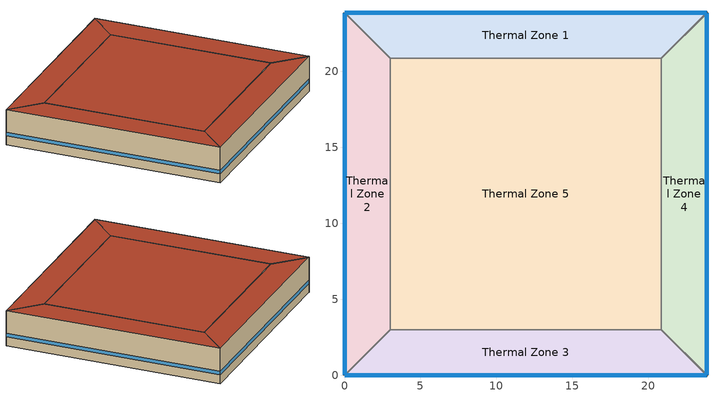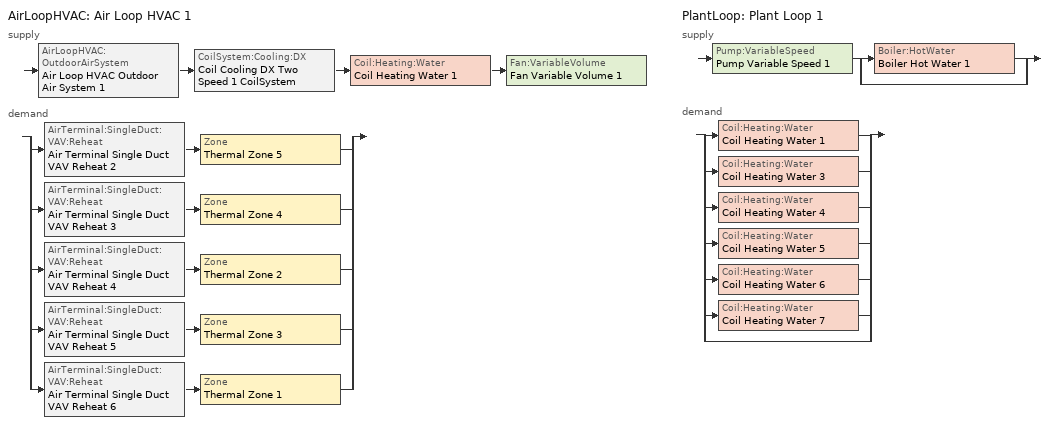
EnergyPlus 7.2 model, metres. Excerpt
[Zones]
Thermal Zone 5
 floor ground (000_ExtSlabCarpet_4in_ClimateZone 1-8): 3,3 3,20.85 20.85,20.85 20.85,3 z0
 wall to Thermal Zone 4 (000_Interior Wall): 20.85,3 20.85,20.85 z0:4
 wall to Thermal Zone 2 (000_Interior Wall): 3,20.85 3,3 z0:4
 wall to Thermal Zone 1 (000_Interior Wall): 20.85,20.85 3,20.85 z0:4
 wall to Thermal Zone 3 (000_Interior Wall): 3,3 20.85,3 z0:4
 roof outside (ASHRAE_189.1-2009_ExtRoof_IEAD_ClimateZone 2-5): 20.85,3 20.85,20.85 3,20.85 3,3 z4
Thermal Zone 4
 floor ground (000_ExtSlabCarpet_4in_ClimateZone 1-8): 23.85,23.85 23.85,0 20.85,3 20.85,20.85 z0
 wall outside (ASHRAE_189.1-2009_ExtWall_SteelFrame_ClimateZone 4-8): 23.85,0 23.85,23.85 z0:4
 wall to Thermal Zone 3 (000_Interior Wall): 20.85,3 23.85,0 z0:4
 wall to Thermal Zone 1 (000_Interior Wall): 23.85,23.85 20.85,20.85 z0:4
 window (ASHRAE_189.1-2009_ExtWindow_ClimateZone 4-5): 23.85,0.03 23.85,23.83 z1:1.4
 roof outside (ASHRAE_189.1-2009_ExtRoof_IEAD_ClimateZone 2-5): 20.85,20.85 20.85,3 23.85,0 23.85,23.85 z4
Thermal Zone 1
 floor ground (000_ExtSlabCarpet_4in_ClimateZone 1-8): 0,23.85 23.85,23.85 20.85,20.85 3,20.85 z0
 wall outside (ASHRAE_189.1-2009_ExtWall_SteelFrame_ClimateZone 4-8): 23.85,23.85 0,23.85 z0:4
 wall to Thermal Zone 2 (000_Interior Wall): 0,23.85 3,20.85 z0:4
 window (ASHRAE_189.1-2009_ExtWindow_ClimateZone 4-5): 23.83,23.85 0.03,23.85 z1:1.4
 roof outside (ASHRAE_189.1-2009_ExtRoof_IEAD_ClimateZone 2-5): 3,20.85 20.85,20.85 23.85,23.85 0,23.85 z4
Thermal Zone 2
 floor ground (000_ExtSlabCarpet_4in_ClimateZone 1-8): 0,0 0,23.85 3,20.85 3,3 z0
 wall outside (ASHRAE_189.1-2009_ExtWall_SteelFrame_ClimateZone 4-8): 0,23.85 0,0 z0:4
 wall to Thermal Zone 3 (000_Interior Wall): 0,0 3,3 z0:4
 window (ASHRAE_189.1-2009_ExtWindow_ClimateZone 4-5): 0,23.83 0,0.03 z1:1.4
 roof outside (ASHRAE_189.1-2009_ExtRoof_IEAD_ClimateZone 2-5): 3,3 3,20.85 0,23.85 0,0 z4
Thermal Zone 3
 floor ground (000_ExtSlabCarpet_4in_ClimateZone 1-8): 23.85,0 0,0 3,3 20.85,3 z0
 wall outside (ASHRAE_189.1-2009_ExtWall_SteelFrame_ClimateZone 4-8): 0,0 23.85,0 z0:4
 window (ASHRAE_189.1-2009_ExtWindow_ClimateZone 4-5): 0.03,0 23.83,0 z1:1.4
 roof outside (ASHRAE_189.1-2009_ExtRoof_IEAD_ClimateZone 2-5): 20.85,3 3,3 0,0 23.85,0 z4
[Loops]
AirLoopHVAC 'Air Loop HVAC 1'
 supply: AirLoopHVAC:OutdoorAirSystem 'Air Loop HVAC Outdoor Air System 1' > CoilSystem:Cooling:DX 'Coil Cooling DX Two Speed 1 CoilSystem' > Coil:Heating:Water 'Coil Heating Water 1' > Fan:VariableVolume 'Fan Variable Volume 1'
 demand: split
  | AirTerminal:SingleDuct:VAV:Reheat 'Air Terminal Single Duct VAV Reheat 2' > Zone 'Thermal Zone 5'
  | AirTerminal:SingleDuct:VAV:Reheat 'Air Terminal Single Duct VAV Reheat 3' > Zone 'Thermal Zone 4'
  | AirTerminal:SingleDuct:VAV:Reheat 'Air Terminal Single Duct VAV Reheat 4' > Zone 'Thermal Zone 2'
  | AirTerminal:SingleDuct:VAV:Reheat 'Air Terminal Single Duct VAV Reheat 5' > Zone 'Thermal Zone 3'
  | AirTerminal:SingleDuct:VAV:Reheat 'Air Terminal Single Duct VAV Reheat 6' > Zone 'Thermal Zone 1'
PlantLoop 'Plant Loop 1'
 supply: Pump:VariableSpeed 'Pump Variable Speed 1' > split
  | Boiler:HotWater 'Boiler Hot Water 1'
  | bypass
 demand: split
  | Coil:Heating:Water 'Coil Heating Water 1'
  | Coil:Heating:Water 'Coil Heating Water 3'
  | Coil:Heating:Water 'Coil Heating Water 4'
  | Coil:Heating:Water 'Coil Heating Water 5'
  | Coil:Heating:Water 'Coil Heating Water 6'
  | Coil:Heating:Water 'Coil Heating Water 7'
  | bypass
[Site:Location]
Fairbanks/Int'l Airpor_AK_USA Design_Conditions: Latitude {deg}=64.82; Longitude {deg}=-147.87; Time Zone {hr}=-9; Elevation {m}=138
[SizingPeriod:DesignDay] Day of Month=21; Dry-Bulb Temperature Range Modifier Type=DefaultMultipliers; Barometric Pressure {Pa}=99678; Rain Indicator=No; Snow Indicator=No; Daylight Saving Time Indicator=No
Name | Month | Day Type | Maximum Dry-Bulb Temperature {C} | Daily Dry-Bulb Temperature Range {deltaC} | Humidity Condition Type | Wetbulb or DewPoint at Maximum Dry-Bulb {C} | Wind Speed {m/s} | Wind Direction {deg} | Solar Model Indicator | ASHRAE Clear Sky Optical Depth for Beam Irradiance (taub) | ASHRAE Clear Sky Optical Depth for Diffuse Irradiance (taud) | Sky Clearness
Fairbanks/Int'l Airpor Ann Clg 2% Condns DB=>MWB | 7 | SummerDesignDay | 23.7 | 10.2 | Wetbulb | 14.7 | 3.1 | 180 | ASHRAETau | 0.387 | 2.212
Fairbanks/Int'l Airpor Ann Clg .4% Condns DP=>MDB | 7 | SummerDesignDay | 18.4 | 10.2 | Dewpoint | 14.7 | 3.1 | 180 | ASHRAETau | 0.387 | 2.212
Fairbanks/Int'l Airpor Ann Clg .4% Condns WB=>MDB | 7 | SummerDesignDay | 24.7 | 10.2 | Wetbulb | 17.2 | 3.1 | 180 | ASHRAETau | 0.387 | 2.212
Fairbanks/Int'l Airpor Ann Htg Wind 99% Condns WS=>MCDB | 1 | WinterDesignDay | -13.9 | 0 | Wetbulb | -13.9 | 7.5 | 20 | ASHRAEClearSky |  |  | 0
[Building]
Building 1
[Material] Thermal Absorptance=0.9
Name | Roughness | Thickness {m} | Conductivity {W/m-K} | Density {kg/m3} | Specific Heat {J/kg-K} | Solar Absorptance | Visible Absorptance
Wall Insulation [39] | MediumRough | 0.1184 | 0.045 | 265 | 836.8 | 0.7 | 0.7
MAT-CC05 4 HW CONCRETE | Rough | 0.1016 | 1.311 | 2240 | 836.8 | 0.7 | 0.7
Roof Membrane | VeryRough | 0.0095 | 0.16 | 1121.29 | 1460 | 0.7 | 0.7
Roof Insulation [21] | MediumRough | 0.2105 | 0.049 | 265 | 836.8 | 0.7 | 0.7
Metal Decking | MediumSmooth | 0.0015 | 45.006 | 7680 | 418.4 | 0.7 | 0.3
1/2IN Gypsum | Smooth | 0.0127 | 0.16 | 784.9 | 830 | 0.92 | 0.92
000_G01a 19mm gypsum board | MediumSmooth | 0.019 | 0.16 | 800 | 1090 | 0.7 | 0.7
[Material:AirGap]
000_F04 Wall air space resistance: Thermal Resistance {m2-K/W}=0.15
[Material:NoMass] Thermal Absorptance=0.9; Solar Absorptance=0.7
Name | Roughness | Thermal Resistance {m2-K/W} | Visible Absorptance
MAT-SHEATH | Rough | 0.3626 | 0.7
CP02 CARPET PAD | VeryRough | 0.2165 | 0.8
[WindowMaterial:Glazing]
Theoretical Glass [207]: Optical Data Type=SpectralAverage; Thickness {m}=0.003; Solar Transmittance at Normal Incidence=0.3311; Front Side Solar Reflectance at Normal Incidence=0.6189; Back Side Solar Reflectance at Normal Incidence=0.6189; Visible Transmittance at Normal Incidence=0.44; Front Side Visible Reflectance at Normal Incidence=0.51; Back Side Visible Reflectance at Normal Incidence=0.51; Infrared Transmittance at Normal Incidence=0; Front Side Infrared Hemispherical Emissivity=0.9; Back Side Infrared Hemispherical Emissivity=0.9; Conductivity {W/m-K}=0.0133; Dirt Correction Factor for Solar and Visible Transmittance=1; Solar Diffusing=No
[Construction]
ASHRAE_189.1-2009_ExtWindow_ClimateZone 4-5: Theoretical Glass [207]
000_ExtSlabCarpet_4in_ClimateZone 1-8: MAT-CC05 4 HW CONCRETE, CP02 CARPET PAD
ASHRAE_189.1-2009_ExtRoof_IEAD_ClimateZone 2-5: Roof Membrane, Roof Insulation [21], Metal Decking
000_Interior Wall: 000_G01a 19mm gypsum board, 000_F04 Wall air space resistance, 000_G01a 19mm gypsum board
ASHRAE_189.1-2009_ExtWall_SteelFrame_ClimateZone 4-8: MAT-SHEATH, Wall Insulation [39], 1/2IN Gypsum
[AirLoopHVAC]
Air Loop HVAC 1: Design Supply Air Flow Rate {m3/s}=AutoSize
[Sizing:System]
Air Loop HVAC 1: Type of Load to Size On=Sensible; Design Outdoor Air Flow Rate {m3/s}=Autosize; Minimum System Air Flow Ratio=0.3; Preheat Design Temperature {C}=7; Preheat Design Humidity Ratio {kgWater/kgDryAir}=0.008; Precool Design Temperature {C}=12.8; Precool Design Humidity Ratio {kgWater/kgDryAir}=0.008; Central Cooling Design Supply Air Temperature {C}=12.8; Central Heating Design Supply Air Temperature {C}=12.8; Sizing Option=NonCoincident; 100% Outdoor Air in Cooling=Yes; 100% Outdoor Air in Heating=Yes; Central Cooling Design Supply Air Humidity Ratio {kgWater/kgDryAir}=0.0085; Central Heating Design Supply Air Humidity Ratio {kgWater/kgDryAir}=0.008; Cooling Design Air Flow Method=DesignDay; Cooling Design Air Flow Rate {m3/s}=0; Heating Design Air Flow Method=DesignDay; Heating Design Air Flow Rate {m3/s}=0; System Outdoor Air Method=ZoneSum
[Controller:WaterCoil]
Controller Water Coil 1: Control Variable=Temperature; Action=Normal; Actuator Variable=Flow; Controller Convergence Tolerance {deltaC}=Autosize; Maximum Actuated Flow {m3/s}=Autosize; Minimum Actuated Flow {m3/s}=1e-07
[AvailabilityManager:Scheduled]
Name | Schedule
AvailabilityManager:Scheduled {c06b2b2f-2ea1-4a5a-815a-43809f53092f} | Schedule:Compact {2cc165e6-1578-482c-9b17-338f5d3689d9}
AvailabilityManager:Scheduled {a5c3c5cd-4e27-4dd4-a8b3-b4ebb8096950} | Schedule:Compact {1a29f639-9f90-4b15-ab3d-8ace53a883cf}
[Controller:OutdoorAir]
Controller Outdoor Air 1: Minimum Outdoor Air Flow Rate {m3/s}=Autosize; Maximum Outdoor Air Flow Rate {m3/s}=Autosize; Economizer Control Type=FixedDryBulb; Economizer Control Action Type=ModulateFlow; Economizer Maximum Limit Dry-Bulb Temperature {C}=30; Economizer Maximum Limit Enthalpy {J/kg}=64000; Economizer Minimum Limit Dry-Bulb Temperature {C}=-100; Lockout Type=NoLockout; Minimum Limit Type=FixedMinimum; High Humidity Control=No; Control High Indoor Humidity Based on Outdoor Humidity Ratio=Yes; Heat Recovery Bypass Control Type=BypassWhenOAFlowGreaterThanMinimum
[SetpointManager:MixedAir] Control Variable=Temperature
Setpoint Manager Mixed Air 3; Setpoint Manager Mixed Air 2; Setpoint Manager Mixed Air 1
[CoilSystem:Cooling:DX]
Coil Cooling DX Two Speed 1 CoilSystem: Availability Schedule=Always_On; Cooling Coil=Coil Cooling DX Two Speed 1
[Coil:Cooling:DX:TwoSpeed]
Coil Cooling DX Two Speed 1: Availability Schedule=Always_On; Rated High Speed Total Cooling Capacity {W}=Autosize; Rated High Speed Sensible Heat Ratio=Autosize; Rated High Speed COP {W/W}=5.5; Rated High Speed Air Flow Rate {m3/s}=Autosize; Total Cooling Capacity Function of Temperature Curve=Curve Biquadratic 1; Total Cooling Capacity Function of Flow Fraction Curve=Curve Quadratic 1; Energy Input Ratio Function of Temperature Curve=Curve Biquadratic 2; Energy Input Ratio Function of Flow Fraction Curve=Curve Quadratic 2; Part Load Fraction Correlation Curve=Curve Quadratic 3; Rated Low Speed Total Cooling Capacity {W}=Autosize; Rated Low Speed Sensible Heat Ratio=0.69; Rated Low Speed COP {W/W}=6.6; Rated Low Speed Air Flow Rate {m3/s}=Autosize; Low Speed Total Cooling Capacity Function of Temperature Curve=Curve Biquadratic 3; Low Speed Energy Input Ratio Function of Temperature Curve=Curve Biquadratic 4; Condenser Type=AirCooled; High Speed Evaporative Condenser Effectiveness=0; Low Speed Evaporative Condenser Effectiveness=0; Basin Heater Capacity {W/K}=10; Basin Heater Setpoint Temperature {C}=2
[Coil:Heating:Water] Availability Schedule=Always_On; U-Factor Times Area Value {W/K}=Autosize; Maximum Water Flow Rate {m3/s}=Autosize; Performance Input Method=UFactorTimesAreaAndDesignWaterFlowRate; Rated Capacity {W}=Autosize; Rated Inlet Water Temperature {C}=82.2; Rated Inlet Air Temperature {C}=16.6; Rated Outlet Water Temperature {C}=71.1; Rated Outlet Air Temperature {C}=32.2; Rated Ratio for Air and Water Convection=0.5
Coil Heating Water 1; Coil Heating Water 3; Coil Heating Water 4; Coil Heating Water 5; Coil Heating Water 6; Coil Heating Water 7
[Fan:VariableVolume]
Fan Variable Volume 1: Availability Schedule=Always_On; Fan Efficiency=0.5; Pressure Rise {Pa}=500; Maximum Flow Rate {m3/s}=AutoSize; Fan Power Minimum Flow Rate Input Method=FixedFlowRate; Fan Power Minimum Flow Fraction=0; Fan Power Minimum Air Flow Rate {m3/s}=0; Motor Efficiency=0.93; Motor In Airstream Fraction=1; Fan Power Coefficient 1=0.0407599; Fan Power Coefficient 2=0.088045; Fan Power Coefficient 3=-0.0729261; Fan Power Coefficient 4=0.94374; Fan Power Coefficient 5=0
[SetpointManager:Scheduled] Control Variable=Temperature
Name | Schedule
Setpoint Manager Scheduled 1 | Deck_Temperature
Setpoint Manager Scheduled 2 | Hot_Water_Temperature
[AirTerminal:SingleDuct:VAV:Reheat] Availability Schedule=Always_On; Maximum Air Flow Rate {m3/s}=Autosize; Zone Minimum Air Flow Input Method=Constant; Constant Minimum Air Flow Fraction=0.3; Fixed Minimum Air Flow Rate {m3/s}=0.3; Maximum Hot Water or Steam Flow Rate {m3/s}=Autosize; Minimum Hot Water or Steam Flow Rate {m3/s}=0; Convergence Tolerance=0.001; Damper Heating Action=Normal; Maximum Flow per Zone Floor Area During Reheat {m3/s-m2}=Autocalculate; Maximum Flow Fraction During Reheat=Autocalculate; Maximum Reheat Air Temperature {C}=35
Name | Reheat Coil
Air Terminal Single Duct VAV Reheat 2 | Coil Heating Water 3
Air Terminal Single Duct VAV Reheat 3 | Coil Heating Water 4
Air Terminal Single Duct VAV Reheat 4 | Coil Heating Water 5
Air Terminal Single Duct VAV Reheat 5 | Coil Heating Water 6
Air Terminal Single Duct VAV Reheat 6 | Coil Heating Water 7
[PlantLoop]
Plant Loop 1: Fluid Type=Water; Plant Equipment Operation Scheme=Plant Loop 1 Operation Scheme List; Maximum Loop Temperature {C}=100; Minimum Loop Temperature {C}=0; Maximum Loop Flow Rate {m3/s}=Autosize; Minimum Loop Flow Rate {m3/s}=0; Plant Loop Volume {m3}=Autocalculate; Load Distribution Scheme=Optimal
[PlantEquipmentOperationSchemes]
Plant Loop 1 Operation Scheme List: Control Scheme Object Type 1=PlantEquipmentOperation:HeatingLoad; Control Scheme Name 1=Plant Loop 1 Heating Operation Scheme; Control Scheme Schedule Name 1=Plant Loop 1 On Schedule
[PlantEquipmentOperation:HeatingLoad]
Plant Loop 1 Heating Operation Scheme: Load Range Lower Limit 1 {W}=0; Load Range Upper Limit 1 {W}=1000000000; Range Equipment List Name 1=Plant Loop 1 Heating Equipment List
[PlantEquipmentList]
Plant Loop 1 Heating Equipment List: Boiler:HotWater, Boiler Hot Water 1
[Sizing:Plant]
Plant Loop 1: Loop Type=Heating; Design Loop Exit Temperature {C}=82; Loop Design Temperature Difference {deltaC}=11
[Pump:VariableSpeed]
Pump Variable Speed 1: Rated Flow Rate {m3/s}=Autosize; Rated Pump Head {Pa}=179352; Rated Power Consumption {W}=Autosize; Motor Efficiency=0.9; Fraction of Motor Inefficiencies to Fluid Stream=0; Coefficient 1 of the Part Load Performance Curve=0; Coefficient 2 of the Part Load Performance Curve=1; Coefficient 3 of the Part Load Performance Curve=0; Coefficient 4 of the Part Load Performance Curve=0; Minimum Flow Rate {m3/s}=0; Pump Control Type=Intermittent
[Boiler:HotWater]
Boiler Hot Water 1: Fuel Type=NaturalGas; Nominal Capacity {W}=Autosize; Nominal Thermal Efficiency=0.66; Design Water Outlet Temperature {C}=82; Design Water Flow Rate {m3/s}=Autosize; Minimum Part Load Ratio=0; Maximum Part Load Ratio=1; Optimum Part Load Ratio=1; Water Outlet Upper Temperature Limit {C}=99; Boiler Flow Mode=ConstantFlow; Parasitic Electric Load {W}=0; Sizing Factor=1
[Zone]
Thermal Zone 5; Thermal Zone 4; Thermal Zone 1; Thermal Zone 2; Thermal Zone 3
[ZoneControl:Thermostat] Control Object Type 1=ThermostatSetpoint:DualSetpoint; Control Name 1=Thermostat Setpoint Dual Setpoint 1
Name | Zone or ZoneList | Control Type Schedule
Thermal Zone 5 Thermostat | Thermal Zone 5 | Thermal Zone 5 Thermostat Schedule
Thermal Zone 4 Thermostat | Thermal Zone 4 | Thermal Zone 4 Thermostat Schedule
Thermal Zone 1 Thermostat | Thermal Zone 1 | Thermal Zone 1 Thermostat Schedule
Thermal Zone 2 Thermostat | Thermal Zone 2 | Thermal Zone 2 Thermostat Schedule
Thermal Zone 3 Thermostat | Thermal Zone 3 | Thermal Zone 3 Thermostat Schedule
[ThermostatSetpoint:DualSetpoint]
Thermostat Setpoint Dual Setpoint 1: Heating Setpoint Temperature Schedule=Heating Sch; Cooling Setpoint Temperature Schedule=Cooling Sch
[Zone equipment]
Thermal Zone 5: Air Terminal Single Duct VAV Reheat 2
Thermal Zone 4: Air Terminal Single Duct VAV Reheat 3
Thermal Zone 1: Air Terminal Single Duct VAV Reheat 6
Thermal Zone 2: Air Terminal Single Duct VAV Reheat 4
Thermal Zone 3: Air Terminal Single Duct VAV Reheat 5
[Sizing:Zone] Zone Cooling Design Supply Air Temperature Input Method=SupplyAirTemperature; Zone Cooling Design Supply Air Temperature {C}=14; Zone Heating Design Supply Air Temperature Input Method=SupplyAirTemperature; Zone Heating Design Supply Air Temperature {C}=40; Zone Cooling Design Supply Air Humidity Ratio {kgWater/kgDryAir}=0.0085; Zone Heating Design Supply Air Humidity Ratio {kgWater/kgDryAir}=0.008; Design Specification Outdoor Air Object=ASHRAE_90.1-2004 ClimateZone 1-8 MediumOffice WholeBuilding Ventilation; Cooling Design Air Flow Method=DesignDay; Cooling Design Air Flow Rate {m3/s}=0; Cooling Minimum Air Flow per Zone Floor Area {m3/s-m2}=0.000762; Cooling Minimum Air Flow {m3/s}=0; Cooling Minimum Air Flow Fraction=0; Heating Design Air Flow Method=DesignDay; Heating Design Air Flow Rate {m3/s}=0; Heating Maximum Air Flow per Zone Floor Area {m3/s-m2}=0.002032; Heating Maximum Air Flow {m3/s}=0.141576; Heating Maximum Air Flow Fraction=0.3
Thermal Zone 5; Thermal Zone 4; Thermal Zone 1; Thermal Zone 2; Thermal Zone 3
[DesignSpecification:OutdoorAir]
ASHRAE_90.1-2004 ClimateZone 1-8 MediumOffice WholeBuilding Ventilation: Outdoor Air Method=Sum; Outdoor Air Flow per Person {m3/s-person}=0.00943895; Outdoor Air Flow per Zone Floor Area {m3/s-m2}=0; Outdoor Air Flow per Zone {m3/s}=0; Outdoor Air Flow Air Changes per Hour {1/hr}=0
[Schedule:Day:Interval]
Always_On_Summer_Design_Day; Always_On_Default; Always_On_Winter_Design_Day: No, 24:00, 1
Deck_Temperature_Default; Deck_Temperature_Summer_Design_Day; Deck_Temperature_Winter_Design_Day: No, 24:00, 12.8
Hot_Water_Temperature_Summer_Design_Day; Hot_Water_Temperature_Winter_Design_Day; Hot_Water_Temperature_Default: No, 24:00, 67
Heating Sch Default: No, 24:00, 24
Cooling Sch Default: No, 24:00, 28
[Schedule:Week:Daily]
Schedule:Week:Daily {b07d9df8-cab8-4813-82d8-27974cb9244d}: Always_On_Default, Always_On_Default, Always_On_Default, Always_On_Default, Always_On_Default, Always_On_Default, Always_On_Default, Always_On_Default, Always_On_Summer_Design_Day, Always_On_Winter_Design_Day, Always_On_Default, Always_On_Default
Schedule:Week:Daily {ba8c8c00-51c7-4a9b-aef7-9ea83b66547a}: Cooling Sch Default, Cooling Sch Default, Cooling Sch Default, Cooling Sch Default, Cooling Sch Default, Cooling Sch Default, Cooling Sch Default, Cooling Sch Default, Cooling Sch Default, Cooling Sch Default, Cooling Sch Default, Cooling Sch Default
Schedule:Week:Daily {a19b5975-6034-424c-8a4a-ac74b6d58723}: Heating Sch Default, Heating Sch Default, Heating Sch Default, Heating Sch Default, Heating Sch Default, Heating Sch Default, Heating Sch Default, Heating Sch Default, Heating Sch Default, Heating Sch Default, Heating Sch Default, Heating Sch Default
Schedule:Week:Daily {6e5b6416-8537-40e9-a01e-66ebccb66655}: Hot_Water_Temperature_Default, Hot_Water_Temperature_Default, Hot_Water_Temperature_Default, Hot_Water_Temperature_Default, Hot_Water_Temperature_Default, Hot_Water_Temperature_Default, Hot_Water_Temperature_Default, Hot_Water_Temperature_Default, Hot_Water_Temperature_Summer_Design_Day, Hot_Water_Temperature_Winter_Design_Day, Hot_Water_Temperature_Default, Hot_Water_Temperature_Default
Schedule:Week:Daily {1395966c-28c5-4840-b2ef-e45e5703b473}: Deck_Temperature_Default, Deck_Temperature_Default, Deck_Temperature_Default, Deck_Temperature_Default, Deck_Temperature_Default, Deck_Temperature_Default, Deck_Temperature_Default, Deck_Temperature_Default, Deck_Temperature_Summer_Design_Day, Deck_Temperature_Winter_Design_Day, Deck_Temperature_Default, Deck_Temperature_Default
[Schedule:Year]
Always_On: Schedule:Week:Daily {b07d9df8-cab8-4813-82d8-27974cb9244d}, 1, 1, 12, 31
Cooling Sch: Schedule:Week:Daily {ba8c8c00-51c7-4a9b-aef7-9ea83b66547a}, 1, 1, 12, 31
Heating Sch: Schedule:Week:Daily {a19b5975-6034-424c-8a4a-ac74b6d58723}, 1, 1, 12, 31
Hot_Water_Temperature: Schedule:Week:Daily {6e5b6416-8537-40e9-a01e-66ebccb66655}, 1, 1, 12, 31
Deck_Temperature: Schedule:Week:Daily {1395966c-28c5-4840-b2ef-e45e5703b473}, 1, 1, 12, 31
[Schedule:Compact]
Schedule:Compact {2cc165e6-1578-482c-9b17-338f5d3689d9}; Schedule:Compact {1a29f639-9f90-4b15-ab3d-8ace53a883cf}; Plant Loop 1 On Schedule: Through: 12/31, For: AllDays, Until: 24:00, 1
Thermal Zone 5 Thermostat Schedule; Thermal Zone 4 Thermostat Schedule; Thermal Zone 1 Thermostat Schedule; Thermal Zone 2 Thermostat Schedule; Thermal Zone 3 Thermostat Schedule: Through: 12/31, For: AllDays, Until: 24:00, 4
[Curve:Biquadratic]
Name | Coefficient1 Constant | Coefficient2 x | Coefficient3 x**2 | Coefficient4 y | Coefficient5 y**2 | Coefficient6 x*y | Minimum Value of x {BasedOnField A2} | Maximum Value of x {BasedOnField A2} | Minimum Value of y {BasedOnField A3} | Maximum Value of y {BasedOnField A3}
Curve Biquadratic 1 | 0.42415 | 0.04426 | -0.00042 | 0.00333 | -8e-05 | -0.00021 | 17 | 22 | 13 | 46
Curve Biquadratic 2 | 1.23649 | -0.02431 | 0.00057 | -0.01434 | 0.00063 | -0.00038 | 17 | 22 | 13 | 46
Curve Biquadratic 3; Curve Biquadratic 4 | 0 | 0 | 0 | 0 | 0 | 0 | 0 | 1 | 0 | 1
[Curve:Quadratic]
Name | Coefficient1 Constant | Coefficient2 x | Coefficient3 x**2 | Minimum Value of x {BasedOnField A2} | Maximum Value of x {BasedOnField A2}
Curve Quadratic 1 | 0.77136 | 0.34053 | -0.11088 | 0.75918 | 1.13877
Curve Quadratic 2 | 1.2055 | -0.32953 | 0.12308 | 0.75918 | 1.13877
Curve Quadratic 3 | 0.771 | 0.229 | 0 | 0 | 1
